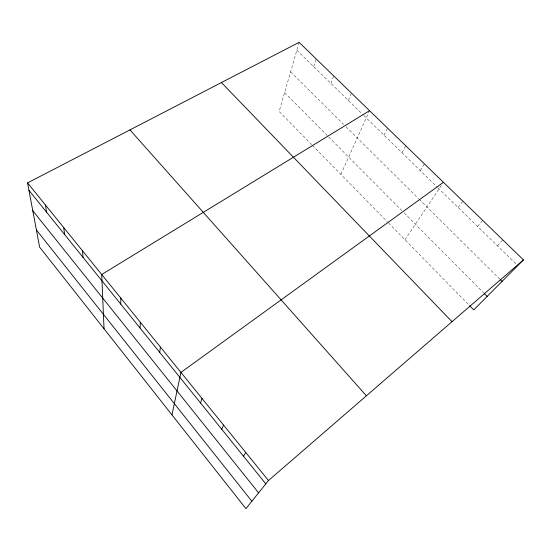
<?xml version="1.0" encoding="UTF-8"?>
<svg xmlns="http://www.w3.org/2000/svg" width="551" height="551" viewBox="0 0 551 551"><rect width="100%" height="100%" fill="white"/><g stroke="black" fill="none" stroke-linecap="round" stroke-linejoin="round"><path stroke-width="0.41" stroke-dasharray="2.75 2.07" d="M299.103 42.358L279.143 111.474L311.859 144.823M313.712 66.65L316.212 58.943M330.903 83.415L333.651 75.852M348.425 100.502L351.428 93.091M340.842 174.371L369.556 110.668M383.957 135.153L387.498 128.059M401.968 152.717L405.784 145.795M420.33 170.624L424.428 163.874M404.971 239.761L441.248 185.597M458.143 207.5L462.847 201.122M477.614 226.489L482.642 220.31M497.477 245.856L502.836 239.899M296.844 50.196L363.205 114.918M363.825 115.517L437.239 187.113M437.845 187.705L516.514 264.425M290.584 71.857L343.679 124.464M346.042 126.806L418.588 198.677M419.18 199.269L499.654 279.006M284.585 92.644L401.796 210.537M404.158 212.913L483.592 292.815M312.458 145.43L387.325 221.764M388.524 222.99L469.053 305.089"/><path stroke-width="0.83" d="M120.765 304.118L120.8 298.098M140.002 327.955L140.36 322.266M159.7 352.371L160.403 347.027M171.96 414.882L180.942 372.4L443.452 182.312M200.571 403.015L201.997 398.414M221.771 429.291L223.589 425.09M243.508 456.228L245.739 452.461M523.45 259.886L268.468 480.541L245.925 508.642L39.624 247.13L27.55 182.898L299.103 42.358L523.45 259.886L473.757 309.889L469.638 305.688M369.556 110.668L101.701 274.508L104.043 328.782M500.26 279.605L502.071 281.396M484.184 293.414L487.16 296.404M221.433 82.554L452.027 321.694M129.974 129.891L366.394 395.797M27.55 182.898L268.468 480.541M28.948 190.343L265.809 483.861M32.778 210.709L258.591 492.849M36.394 229.946L251.862 501.238M45.43 204.986L46.573 212.183M63.744 227.611L64.605 234.526M82.492 250.774L83.07 257.407"/></g></svg>
